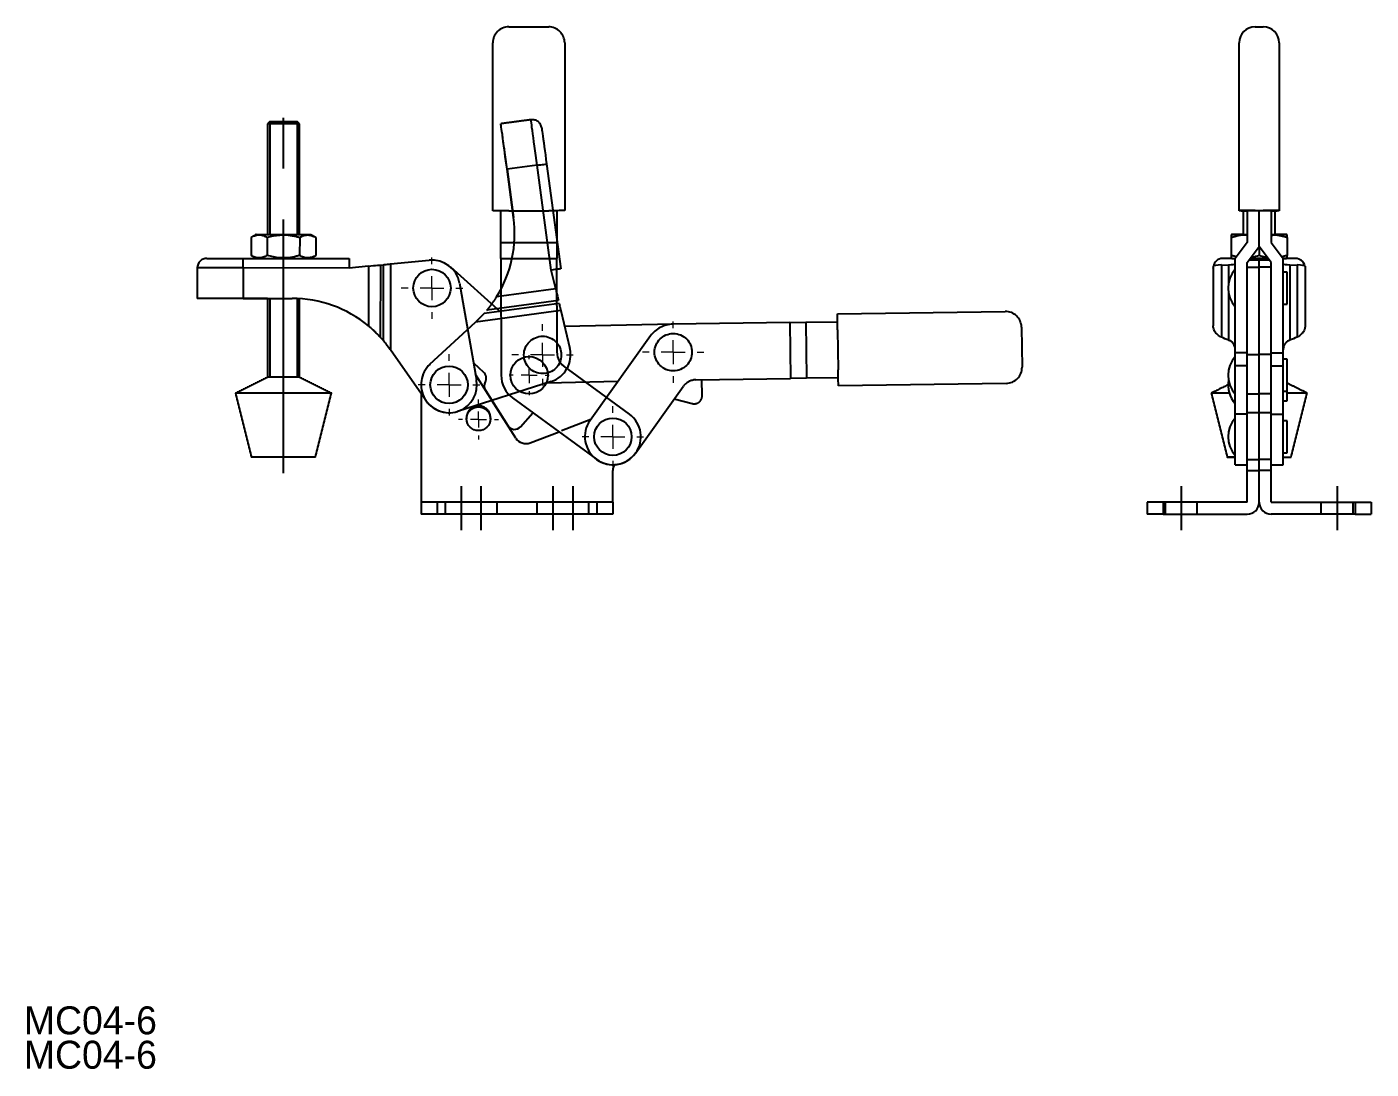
# Model space of a CAD drawing. Header units: millimetres. Extents: x 13 to 181, y 16 to 231.
# Drawn here: x 13 to 181.1, y 15.9 to 146.3 of the extents above; entities that cross this region are included whole.
import ezdxf

# ---------------------------------------------------------------- set-up
doc = ezdxf.new("R2010")
doc.units = ezdxf.units.MM
for name, pattern in [('CENTER', [50.8, 31.75, -6.35, 6.35, -6.35]), ('DASHED', [19.05, 12.7, -6.35]), ('PHANTOM', [63.5, 31.75, -6.35, 6.35, -6.35, 6.35, -6.35])]:
    doc.linetypes.add(name, pattern=pattern)
doc.layers.add('CENTER', color=1, linetype='CENTER')
doc.styles.get("Standard").update_dxf_attribs({"font": 'GOTHIC.TTF'})

# ---------------------------------------------------------------- blocks, each defined once
blk = doc.blocks.new('SW_CENTERMARKSYMBOL_1')
at = {"color": 0, "linetype": 'Continuous', "lineweight": 0}
for p, q in [((0, 3), (0, 3.84)), ((-3, 0), (-3.84, 0)), ((0, 0), (-1.5, 0)), ((0, 0), (0, 1.5)), ((0, 0), (0, -1.5)), ((0, 0), (1.5, 0)), ((3, 0), (3.84, 0)), ((0, -3), (0, -3.84))]:
    blk.add_line(p, q, dxfattribs=at)
blk = doc.blocks.new('SW_CENTERMARKSYMBOL_2')
at = {"color": 0, "linetype": 'Continuous', "lineweight": 0}
for p, q in [((0, 3), (0, 3.84)), ((-3, 0), (-3.84, 0)), ((0, 0), (-1.5, 0)), ((0, 0), (0, 1.5)), ((0, 0), (0, -1.5)), ((0, 0), (1.5, 0)), ((3, 0), (3.84, 0)), ((0, -3), (0, -3.84))]:
    blk.add_line(p, q, dxfattribs=at)
blk = doc.blocks.new('SW_CENTERMARKSYMBOL_3')
at = {"color": 0, "linetype": 'Continuous', "lineweight": 0}
for p, q in [((0, 2), (0, 2.5)), ((-2, 0), (-2.5, 0)), ((0, 0), (-1, 0)), ((0, 0), (0, 1)), ((0, 0), (0, -1)), ((0, 0), (1, 0)), ((2, 0), (2.5, 0)), ((0, -2), (0, -2.5))]:
    blk.add_line(p, q, dxfattribs=at)

msp = doc.modelspace()

# ---------------------------------------------------------------- linework, layer by layer
at = {"color": 7, "linetype": 'Continuous'}
for p, q in [((73.26, 146.34), (78.26, 146.34)), ((73.26, 146.34), (78.26, 146.34)), ((166.64, 146.34), (167.64, 146.34)), ((166.64, 146.34), (167.64, 146.34)), ((71.28, 123.34), (71.26, 144.34)), ((71.28, 123.34), (71.26, 144.34)), ((80.26, 144.35), (80.28, 123.35)), ((80.26, 144.35), (80.28, 123.35)), ((164.64, 123.34), (164.64, 144.34)), ((164.64, 123.34), (164.64, 144.34)), ((169.64, 144.34), (169.64, 123.34)), ((169.64, 144.34), (169.64, 123.34)), ((73.05, 128.52), (73.86, 122.47)), ((72.29, 119.36), (72.28, 123.34)), ((72.29, 119.36), (72.28, 123.34)), ((73.28, 123.34), (78.28, 123.34)), ((73.28, 123.34), (78.28, 123.34)), ((79.28, 123.34), (79.29, 119.37)), ((79.28, 123.34), (79.29, 119.37)), ((164.64, 123.34), (164.64, 123.34)), ((164.64, 123.34), (164.64, 123.34)), ((168.64, 123.34), (165.64, 123.34)), ((165.64, 123.34), (165.64, 119.37)), ((168.64, 123.34), (165.64, 123.34)), ((165.64, 123.34), (165.64, 119.37)), ((166.64, 123.35), (167.64, 123.35)), ((166.64, 123.35), (167.64, 123.35)), ((167.14, 118.84), (167.14, 123.34)), ((167.14, 118.84), (167.14, 123.34)), ((167.14, 118.84), (167.14, 123.34)), ((167.14, 118.84), (167.14, 123.34)), ((168.64, 123.34), (168.64, 119.37)), ((168.64, 123.34), (168.64, 119.37)), ((169.64, 123.34), (169.64, 123.34)), ((169.64, 123.34), (169.64, 123.34)), ((41.04, 120), (41.04, 117.74)), ((41.04, 120), (41.04, 117.74)), ((43.06, 120), (43.06, 117.74)), ((43.06, 120), (43.06, 117.74)), ((47.11, 119.99), (47.1, 117.74)), ((47.11, 119.99), (47.1, 117.74)), ((49.13, 119.99), (49.12, 117.73)), ((49.13, 119.99), (49.12, 117.73)), ((163.64, 119.99), (163.64, 117.74)), ((163.64, 119.99), (163.64, 117.74)), ((170.64, 119.99), (170.64, 117.74)), ((170.64, 119.99), (170.64, 117.74)), ((72.29, 119.36), (79.29, 119.37)), ((72.29, 119.36), (79.29, 119.37)), ((72.29, 117.36), (72.29, 119.36)), ((72.29, 117.36), (72.29, 119.36)), ((79.29, 119.37), (79.29, 117.37)), ((79.29, 119.37), (79.29, 117.37)), ((165.64, 119.37), (164.14, 117.37)), ((165.64, 119.37), (164.14, 117.37)), ((165.64, 116.84), (167.14, 118.84)), ((167.14, 118.84), (167.14, 117.73)), ((168.64, 116.84), (167.14, 118.84)), ((167.14, 118.84), (167.14, 118.84)), ((167.14, 118.84), (167.14, 118.84)), ((167.14, 118.84), (167.14, 117.73)), ((167.14, 118.84), (167.14, 118.84)), ((167.14, 118.84), (167.14, 118.84)), ((168.64, 119.37), (170.14, 117.37)), ((168.64, 119.37), (170.14, 117.37)), ((40.05, 117.37), (53.29, 117.36)), ((40.05, 117.37), (53.29, 117.36)), ((40.05, 116.17), (40.05, 112.37)), ((53.29, 116.16), (40.05, 116.17)), ((40.05, 116.17), (40.05, 112.37)), ((53.29, 116.16), (40.05, 116.17)), ((55.71, 116.4), (53.29, 116.16)), ((55.71, 116.4), (53.29, 116.16)), ((53.29, 116.16), (53.29, 116.16)), ((53.29, 116.16), (53.29, 116.16)), ((55.71, 116.4), (55.7, 108.92)), ((55.71, 116.4), (55.7, 108.92)), ((57.2, 116.54), (57.19, 107.51)), ((57.2, 116.54), (57.19, 107.51)), ((57.2, 116.54), (57.55, 116.58)), ((57.2, 116.54), (57.55, 116.58)), ((57.55, 116.58), (57.54, 107.11)), ((57.55, 116.58), (57.54, 107.11)), ((58.48, 116.67), (58.47, 105.91)), ((58.48, 116.67), (58.47, 105.91)), ((58.48, 116.67), (63.31, 117.15)), ((72.3, 110.6), (66, 116.27)), ((72.29, 117.36), (79.29, 117.37)), ((72.29, 117.36), (79.29, 117.37)), ((72.29, 117.36), (72.31, 102.74)), ((72.29, 117.36), (72.31, 102.74)), ((79.31, 105.53), (79.29, 117.37)), ((79.31, 105.53), (79.29, 117.37)), ((161.39, 116.4), (161.39, 108.92)), ((161.39, 116.4), (161.39, 108.92)), ((161.39, 116.16), (161.39, 116.17)), ((161.39, 116.16), (161.39, 116.17)), ((161.39, 116.16), (161.39, 116.16)), ((161.39, 116.16), (161.39, 116.16)), ((162.41, 116.54), (163.31, 116.58)), ((162.41, 116.54), (163.31, 116.58)), ((162.41, 116.54), (162.41, 107.51)), ((162.41, 116.54), (162.41, 107.51)), ((162.59, 117.37), (162.59, 117.37)), ((162.59, 117.37), (162.59, 117.37)), ((163.31, 116.58), (163.31, 114.34)), ((163.31, 116.58), (163.31, 114.34)), ((164.14, 105.53), (164.14, 117.37)), ((164.14, 105.53), (164.14, 117.37)), ((165.64, 105.53), (165.64, 116.84)), ((165.64, 105.53), (165.64, 116.84)), ((165.64, 116.27), (167.14, 116.27)), ((168.25, 117.36), (166.04, 117.36)), ((167.14, 116.27), (167.14, 117.16)), ((167.14, 116.27), (167.14, 117.16)), ((167.14, 116.27), (167.14, 117.16)), ((167.14, 116.27), (167.14, 117.16)), ((168.64, 116.27), (167.14, 116.27)), ((167.14, 105.35), (167.14, 116.27)), ((167.14, 105.35), (167.14, 116.27)), ((167.14, 105.35), (167.14, 116.27)), ((167.14, 105.35), (167.14, 116.27)), ((168.64, 105.53), (168.64, 116.84)), ((168.64, 105.53), (168.64, 116.84)), ((170.14, 105.53), (170.14, 117.37)), ((170.14, 105.53), (170.14, 117.37)), ((171.69, 117.36), (170.14, 117.36)), ((171.69, 117.36), (170.14, 117.36)), ((170.98, 116.58), (170.98, 107.11)), ((170.98, 116.58), (171.88, 116.54)), ((170.98, 116.58), (170.98, 107.11)), ((170.98, 116.58), (171.88, 116.54)), ((171.88, 116.54), (171.88, 107.51)), ((171.88, 116.54), (171.88, 107.51)), ((172.89, 116.4), (172.89, 108.92)), ((172.89, 116.4), (172.89, 108.92)), ((172.89, 116.17), (172.89, 116.16)), ((172.89, 116.17), (172.89, 116.16)), ((172.89, 116.16), (172.89, 116.16)), ((172.89, 116.16), (172.89, 116.16)), ((78.58, 115.9), (78.58, 115.9)), ((170.64, 113.66), (170.64, 115.66)), ((170.64, 113.66), (170.64, 115.66)), ((67.1, 114.27), (69.24, 102.16)), ((67.1, 114.27), (69.24, 102.16)), ((163.31, 112.99), (163.31, 107.11)), ((163.31, 112.99), (163.31, 107.11)), ((170.64, 111.66), (170.64, 113.66)), ((170.64, 111.66), (170.64, 113.66)), ((40.05, 112.37), (46.15, 112.37)), ((43.08, 112.37), (40.05, 112.37)), ((40.05, 112.37), (46.15, 112.37)), ((43.08, 112.37), (40.05, 112.37)), ((62.92, 99.55), (58.47, 105.91)), ((62.92, 99.55), (58.47, 105.91)), ((68.86, 104.28), (70.12, 103.15)), ((68.86, 104.28), (70.12, 103.15)), ((165.64, 105.53), (164.14, 105.53)), ((164.14, 103.92), (164.14, 105.53)), ((165.64, 105.53), (164.14, 105.53)), ((164.14, 103.92), (164.14, 105.53)), ((165.64, 103.92), (165.64, 105.53)), ((165.64, 103.92), (165.64, 105.53)), ((165.64, 105.35), (167.14, 105.35)), ((165.64, 105.35), (167.14, 105.35)), ((168.64, 105.35), (167.14, 105.35)), ((167.14, 100.4), (167.14, 105.35)), ((167.14, 100.4), (167.14, 105.35)), ((168.64, 105.35), (167.14, 105.35)), ((167.14, 100.4), (167.14, 105.35)), ((167.14, 100.4), (167.14, 105.35)), ((168.64, 105.53), (170.14, 105.53)), ((168.64, 103.92), (168.64, 105.53)), ((168.64, 105.53), (170.14, 105.53)), ((168.64, 103.92), (168.64, 105.53)), ((170.14, 103.92), (170.14, 105.53)), ((170.14, 103.92), (170.14, 105.53)), ((170.64, 102.74), (170.64, 104.74)), ((170.64, 102.74), (170.64, 104.74)), ((74.13, 94.89), (69.12, 102.84)), ((74.13, 94.89), (69.12, 102.84)), ((88.36, 97.88), (80.12, 103.92)), ((88.36, 97.88), (80.12, 103.92)), ((165.64, 103.92), (164.14, 103.92)), ((164.14, 97.88), (164.14, 103.92)), ((165.64, 103.92), (164.14, 103.92)), ((164.14, 97.88), (164.14, 103.92)), ((165.64, 97.88), (165.64, 103.92)), ((165.64, 97.88), (165.64, 103.92)), ((168.64, 103.92), (170.14, 103.92)), ((168.64, 97.88), (168.64, 103.92)), ((168.64, 103.92), (170.14, 103.92)), ((168.64, 97.88), (168.64, 103.92)), ((170.14, 97.88), (170.14, 103.92)), ((170.14, 97.88), (170.14, 103.92)), ((170.64, 100.74), (170.64, 102.74)), ((170.64, 100.74), (170.64, 102.74)), ((62.29, 100.45), (62.29, 86.85)), ((70.34, 100.87), (73.14, 96.44)), ((70.34, 100.87), (73.14, 96.44)), ((74.13, 94.89), (71.16, 99.6)), ((73.74, 99.92), (84.22, 92.23)), ((73.74, 99.92), (84.22, 92.23)), ((165.64, 100.4), (167.14, 100.4)), ((165.64, 100.4), (167.14, 100.4)), ((168.64, 100.4), (167.14, 100.4)), ((167.14, 98.05), (167.14, 100.4)), ((167.14, 98.05), (167.14, 100.4)), ((168.64, 100.4), (167.14, 100.4)), ((167.14, 98.05), (167.14, 100.4)), ((167.14, 98.05), (167.14, 100.4)), ((170.64, 99.55), (170.64, 100.74)), ((170.64, 99.55), (170.64, 100.74)), ((74.73, 96.3), (76.29, 98.05)), ((74.73, 96.3), (76.29, 98.05)), ((164.14, 91.55), (164.14, 97.88)), ((165.64, 97.88), (164.14, 97.88)), ((164.14, 91.55), (164.14, 97.88)), ((165.64, 97.88), (164.14, 97.88)), ((165.64, 91.56), (165.64, 97.88)), ((165.64, 91.56), (165.64, 97.88)), ((167.14, 92.22), (167.14, 98.05)), ((167.14, 92.22), (167.14, 98.05)), ((167.14, 92.22), (167.14, 98.05)), ((167.14, 92.22), (167.14, 98.05)), ((168.64, 97.88), (170.14, 97.88)), ((168.64, 91.56), (168.64, 97.88)), ((168.64, 97.88), (170.14, 97.88)), ((168.64, 91.56), (168.64, 97.88)), ((170.14, 91.55), (170.14, 97.88)), ((170.14, 91.55), (170.14, 97.88)), ((170.64, 95.05), (170.64, 97.05)), ((170.64, 95.05), (170.64, 97.05)), ((75.94, 94.29), (79.59, 95.68)), ((170.64, 93.05), (170.64, 95.05)), ((170.64, 93.05), (170.64, 95.05)), ((86.29, 86.85), (86.29, 90.81)), ((165.64, 92.22), (167.14, 92.22)), ((165.64, 92.22), (167.14, 92.22)), ((165.64, 90.81), (165.64, 91.55)), ((165.64, 90.81), (165.64, 91.55)), ((165.64, 90.81), (167.14, 90.81)), ((165.64, 86.85), (165.64, 90.81)), ((165.64, 90.81), (167.14, 90.81)), ((168.64, 92.22), (167.14, 92.22)), ((167.14, 90.81), (167.14, 92.22)), ((167.14, 90.81), (167.14, 92.22)), ((168.64, 92.22), (167.14, 92.22)), ((167.14, 90.81), (167.14, 92.22)), ((167.14, 90.81), (167.14, 92.22)), ((168.64, 90.81), (167.14, 90.81)), ((167.14, 86.85), (167.14, 90.81)), ((167.14, 86.85), (167.14, 90.81)), ((168.64, 90.81), (167.14, 90.81)), ((168.64, 90.81), (168.64, 91.55)), ((168.64, 90.81), (168.64, 91.55)), ((168.64, 86.85), (168.64, 90.81)), ((62.29, 86.85), (62.29, 85.35)), ((64.29, 86.85), (62.29, 86.85)), ((62.29, 86.85), (62.29, 85.35)), ((64.29, 86.85), (62.29, 86.85)), ((64.29, 86.85), (64.29, 85.35)), ((84.29, 86.85), (64.29, 86.85)), ((64.29, 86.85), (64.29, 85.35)), ((84.29, 86.85), (64.29, 86.85)), ((84.29, 86.85), (84.29, 85.35)), ((86.29, 86.85), (84.29, 86.85)), ((84.29, 86.85), (84.29, 85.35)), ((86.29, 86.85), (84.29, 86.85)), ((86.29, 86.85), (86.29, 85.35)), ((86.29, 86.85), (86.29, 85.35)), ((153.14, 86.85), (153.14, 85.35)), ((155.14, 86.85), (153.14, 86.85)), ((155.14, 86.85), (155.14, 85.35)), ((165.64, 86.85), (155.14, 86.85)), ((168.64, 86.85), (179.14, 86.85)), ((179.14, 86.85), (179.14, 85.35)), ((179.14, 86.85), (181.14, 86.85)), ((181.14, 86.85), (181.14, 85.35)), ((64.29, 85.35), (62.29, 85.35)), ((64.29, 85.35), (62.29, 85.35)), ((84.29, 85.35), (64.29, 85.35)), ((84.29, 85.35), (64.29, 85.35)), ((86.29, 85.35), (84.29, 85.35)), ((86.29, 85.35), (84.29, 85.35)), ((155.14, 85.35), (153.14, 85.35)), ((155.14, 85.35), (165.64, 85.35)), ((179.14, 85.35), (168.64, 85.35)), ((179.14, 85.35), (181.14, 85.35))]:
    msp.add_line(p, q, dxfattribs=at)
at = {"color": 3, "linetype": 'Continuous'}
for p, q in [((43.39, 134.5), (43.39, 120.37)), ((46.79, 134.49), (46.79, 120.37)), ((43.39, 112.37), (43.39, 102.51)), ((46.79, 112.35), (46.79, 102.51))]:
    msp.add_line(p, q, dxfattribs=at)
at = {"color": 3, "linetype": 'PHANTOM'}
for p, q in [((76.81, 129.03), (73.05, 128.52)), ((73.86, 122.47), (73.05, 128.52)), ((78.58, 115.9), (76.81, 129.03)), ((78, 129.19), (79.77, 116.06)), ((79.14, 113.54), (78.58, 115.9)), ((79.14, 113.54), (71.74, 112.54)), ((79.57, 111.74), (70.19, 110.47)), ((79.49, 112.08), (70.54, 110.87)), ((63.41, 104.13), (69.12, 109.39)), ((79.79, 110.83), (69.12, 109.39)), ((70.19, 110.47), (69.12, 109.39)), ((79.79, 110.83), (80.91, 106.1)), ((108.41, 109.34), (93.79, 109.13)), ((108.41, 109.34), (110.41, 109.37)), ((108.41, 109.34), (108.51, 102.34)), ((110.41, 109.37), (114.39, 109.43)), ((110.41, 109.37), (110.51, 102.37)), ((114.37, 110.43), (135.37, 110.73)), ((93.77, 109.13), (80.25, 108.85)), ((90.99, 107.67), (83.44, 97.09)), ((114.4, 108.43), (114.47, 103.43)), ((137.4, 108.75), (137.47, 103.75)), ((78.57, 101.96), (66.85, 98.22)), ((78.08, 101.81), (86.94, 101.99)), ((89.14, 93.02), (95.07, 101.33)), ((96.67, 102.17), (108.51, 102.34)), ((97.45, 100.2), (97.41, 102.18)), ((110.51, 102.37), (108.51, 102.34)), ((114.49, 102.43), (110.51, 102.37)), ((135.5, 101.73), (114.5, 101.43)), ((93.97, 99.79), (96.2, 99.21)), ((83.52, 97.21), (79.86, 95.8))]:
    msp.add_line(p, q, dxfattribs=at)
at = {"color": 3, "linetype": 'DASHED'}
for p, q in [((65.29, 86.85), (65.29, 85.35)), ((71.79, 86.85), (71.79, 85.35)), ((76.79, 86.85), (76.79, 85.35)), ((83.29, 85.35), (83.29, 86.85)), ((155.39, 86.85), (155.39, 85.35)), ((159.39, 85.35), (159.39, 86.85)), ((174.89, 85.35), (174.89, 86.85)), ((178.89, 85.35), (178.89, 86.85))]:
    msp.add_line(p, q, dxfattribs=at)
at = {"color": 3, "linetype": 'PHANTOM', "flags": 128}
for points in [[(76.81, 129.03), (76.73, 129.64), (76.65, 130.25), (76.57, 130.84), (76.49, 131.42), (76.41, 131.96), (76.35, 132.47), (76.28, 132.94), (76.22, 133.37), (76.17, 133.74), (76.13, 134.06), (76.1, 134.32), (76.07, 134.52), (76.05, 134.65), (76.04, 134.72), (76.04, 134.72)], [(73.05, 128.52), (72.96, 129.13), (72.88, 129.74), (72.8, 130.34), (72.72, 130.91), (72.65, 131.45), (72.58, 131.97), (72.52, 132.44), (72.46, 132.86), (72.41, 133.23), (72.37, 133.55), (72.33, 133.81), (72.3, 134.01), (72.29, 134.14), (72.28, 134.21), (72.28, 134.22)], [(77.39, 133.7), (77.39, 133.69), (77.4, 133.62), (77.42, 133.47), (77.45, 133.27), (77.49, 132.99), (77.53, 132.66), (77.58, 132.27), (77.64, 131.84), (77.71, 131.36), (77.78, 130.85), (77.85, 130.31), (77.92, 129.75), (78, 129.19)], [(73.05, 128.52), (72.97, 129.05), (72.9, 129.58), (72.83, 130.09), (72.77, 130.57), (72.71, 131.02), (72.65, 131.42), (72.6, 131.78), (72.56, 132.08), (72.53, 132.32), (72.51, 132.49), (72.49, 132.59), (72.49, 132.63)], [(76.81, 129.03), (77.04, 129.06), (77.27, 129.09), (77.47, 129.11), (77.65, 129.14), (77.8, 129.16), (77.91, 129.17), (77.98, 129.18), (78, 129.19)], [(79.77, 116.06), (79.75, 116.06), (79.68, 116.05), (79.57, 116.03), (79.42, 116.01), (79.24, 115.99), (79.04, 115.96), (78.82, 115.93), (78.58, 115.9)], [(79.14, 113.54), (79.21, 113.23), (79.29, 112.93), (79.35, 112.66), (79.41, 112.42), (79.45, 112.22), (79.49, 112.08)], [(79.57, 111.74), (79.58, 111.69), (79.6, 111.61), (79.63, 111.49), (79.66, 111.35), (79.7, 111.19), (79.74, 111.01), (79.79, 110.83)], [(114.4, 108.43), (114.39, 108.82), (114.39, 109.19), (114.38, 109.54), (114.38, 109.84), (114.38, 110.09), (114.37, 110.27), (114.37, 110.39), (114.37, 110.43)], [(114.5, 101.43), (114.5, 101.47), (114.5, 101.58), (114.5, 101.76), (114.49, 102.01), (114.49, 102.32), (114.48, 102.66), (114.48, 103.04), (114.47, 103.43)]]:
    msp.add_lwpolyline(points, dxfattribs=at)
at = {"color": 7, "linetype": 'Continuous', "flags": 128}
for points in [[(45.09, 134.2), (44.75, 134.2), (44.41, 134.2), (44.09, 134.2), (43.81, 134.2), (43.56, 134.2), (43.36, 134.2), (43.21, 134.2), (43.12, 134.2), (43.09, 134.2)], [(45.09, 134.2), (44.74, 134.2), (44.39, 134.2), (44.07, 134.2), (43.78, 134.2), (43.53, 134.2), (43.33, 134.2), (43.19, 134.2), (43.11, 134.2), (43.09, 134.2)], [(43.39, 134.5), (43.4, 134.5), (43.44, 134.5), (43.55, 134.5), (43.71, 134.5), (43.92, 134.5), (44.17, 134.5), (44.46, 134.5), (44.77, 134.5), (45.09, 134.5)], [(43.39, 134.5), (43.43, 134.5), (43.52, 134.5), (43.68, 134.5), (43.89, 134.5), (44.15, 134.5), (44.44, 134.5), (44.76, 134.5), (45.09, 134.5)], [(45.09, 134.5), (45.42, 134.5), (45.73, 134.5), (46.01, 134.5), (46.27, 134.49), (46.48, 134.49), (46.64, 134.49), (46.75, 134.49), (46.79, 134.49), (46.79, 134.49)], [(45.09, 134.5), (45.43, 134.5), (45.74, 134.5), (46.04, 134.5), (46.3, 134.49), (46.51, 134.49), (46.66, 134.49), (46.76, 134.49), (46.79, 134.49)], [(47.09, 134.19), (47.06, 134.19), (46.97, 134.19), (46.83, 134.19), (46.63, 134.19), (46.38, 134.19), (46.09, 134.2), (45.78, 134.2), (45.44, 134.2), (45.09, 134.2)], [(47.09, 134.19), (47.08, 134.19), (47, 134.19), (46.85, 134.19), (46.66, 134.19), (46.41, 134.19), (46.12, 134.2), (45.8, 134.2), (45.45, 134.2), (45.09, 134.2)], [(73.28, 123.34), (72.94, 123.34), (72.6, 123.34), (72.28, 123.34), (72, 123.34), (71.75, 123.34), (71.55, 123.34), (71.4, 123.34), (71.31, 123.34), (71.28, 123.34)], [(73.28, 123.34), (72.89, 123.34), (72.52, 123.34), (72.17, 123.34), (71.87, 123.34), (71.62, 123.34), (71.44, 123.34), (71.32, 123.34), (71.28, 123.34)], [(80.28, 123.35), (80.25, 123.35), (80.16, 123.35), (80.02, 123.35), (79.82, 123.35), (79.57, 123.35), (79.28, 123.34), (78.97, 123.34), (78.63, 123.34), (78.28, 123.34)], [(80.28, 123.35), (80.25, 123.35), (80.13, 123.35), (79.95, 123.35), (79.7, 123.35), (79.4, 123.34), (79.05, 123.34), (78.67, 123.34), (78.28, 123.34)], [(41.68, 120.37), (41.69, 120.37), (41.73, 120.37), (41.84, 120.37), (42, 120.37), (42.22, 120.37), (42.49, 120.37), (42.8, 120.37), (43.16, 120.37), (43.55, 120.37), (43.97, 120.37), (44.41, 120.37), (44.86, 120.37), (45.31, 120.37), (45.76, 120.37), (46.2, 120.37), (46.62, 120.37), (47.01, 120.37), (47.37, 120.37), (47.68, 120.36), (47.95, 120.36), (48.17, 120.36), (48.33, 120.36), (48.44, 120.36), (48.48, 120.36), (48.48, 120.36)], [(41.68, 120.37), (41.69, 120.37), (41.76, 120.37), (41.88, 120.37), (42.07, 120.37), (42.31, 120.37), (42.6, 120.37), (42.94, 120.37), (43.32, 120.37), (43.73, 120.37), (44.17, 120.37), (44.62, 120.37), (45.08, 120.37), (45.55, 120.37), (46, 120.37), (46.44, 120.37), (46.85, 120.37), (47.23, 120.37), (47.57, 120.36), (47.86, 120.36), (48.1, 120.36), (48.29, 120.36), (48.41, 120.36), (48.48, 120.36), (48.48, 120.36)], [(165.14, 120.37), (164.82, 120.37), (164.51, 120.37), (164.24, 120.37), (164.02, 120.37), (163.87, 120.37), (163.77, 120.37), (163.74, 120.37), (163.77, 120.37), (163.87, 120.37), (164.02, 120.37), (164.24, 120.37), (164.51, 120.37), (164.82, 120.36), (165.18, 120.36), (165.58, 120.36), (165.64, 120.36)], [(165.14, 120.37), (164.95, 120.37), (164.62, 120.37), (164.34, 120.37), (164.11, 120.37), (163.93, 120.37), (163.81, 120.37), (163.75, 120.37), (163.75, 120.37), (163.81, 120.37), (163.93, 120.37), (164.11, 120.37), (164.34, 120.37), (164.62, 120.37), (164.95, 120.36), (165.31, 120.36), (165.64, 120.36)], [(165.14, 120.37), (165.12, 120.37), (165.09, 120.37), (165.12, 120.37), (165.22, 120.37), (165.37, 120.37), (165.57, 120.37), (165.64, 120.37)], [(165.14, 120.37), (165.1, 120.37), (165.1, 120.37), (165.17, 120.37), (165.3, 120.37), (165.48, 120.37), (165.64, 120.37)], [(168.64, 120.36), (168.78, 120.36), (169.16, 120.36), (169.51, 120.36), (169.81, 120.37), (170.07, 120.37), (170.27, 120.37), (170.42, 120.37), (170.51, 120.37), (170.54, 120.37)], [(168.64, 120.36), (168.71, 120.36), (169.1, 120.36), (169.46, 120.36), (169.78, 120.37), (170.05, 120.37), (170.26, 120.37), (170.42, 120.37), (170.51, 120.37), (170.54, 120.37)], [(169.19, 120.37), (169.16, 120.37), (169.14, 120.37)], [(169.19, 120.37), (169.16, 120.37), (169.14, 120.37)], [(40.05, 116.17), (39.45, 116.17), (38.85, 116.17), (38.27, 116.17), (37.71, 116.17), (37.17, 116.17), (36.67, 116.17), (36.2, 116.17), (35.77, 116.17), (35.4, 116.17), (35.07, 116.17), (34.79, 116.17), (34.58, 116.17), (34.42, 116.17), (34.33, 116.17), (34.3, 116.17)], [(40.05, 116.17), (39.45, 116.17), (38.85, 116.17), (38.27, 116.17), (37.71, 116.17), (37.17, 116.17), (36.67, 116.17), (36.2, 116.17), (35.77, 116.17), (35.4, 116.17), (35.07, 116.17), (34.79, 116.17), (34.58, 116.17), (34.42, 116.17), (34.33, 116.17), (34.3, 116.17)], [(35.5, 117.37), (35.51, 117.37), (35.57, 117.37), (35.69, 117.37), (35.87, 117.37), (36.11, 117.37), (36.4, 117.37), (36.74, 117.37), (37.12, 117.37), (37.55, 117.37), (38.01, 117.37), (38.49, 117.37), (39, 117.37), (39.52, 117.37), (40.05, 117.37)], [(35.5, 117.37), (35.53, 117.37), (35.63, 117.37), (35.79, 117.37), (36.02, 117.37), (36.3, 117.37), (36.64, 117.37), (37.03, 117.37), (37.46, 117.37), (37.93, 117.37), (38.43, 117.37), (38.96, 117.37), (39.5, 117.37), (40.05, 117.37)], [(40.05, 116.17), (40.05, 116.4), (40.05, 116.63), (40.05, 116.84), (40.05, 117.02), (40.05, 117.17), (40.05, 117.28), (40.05, 117.35), (40.05, 117.37)], [(40.05, 116.17), (40.05, 116.4), (40.05, 116.63), (40.05, 116.84), (40.05, 117.02), (40.05, 117.17), (40.05, 117.28), (40.05, 117.35), (40.05, 117.37)], [(53.29, 117.36), (53.29, 117.34), (53.29, 117.27), (53.29, 117.16), (53.29, 117.01), (53.29, 116.83), (53.29, 116.62), (53.29, 116.4), (53.29, 116.16)], [(53.29, 117.36), (53.29, 117.34), (53.29, 117.27), (53.29, 117.16), (53.29, 117.01), (53.29, 116.83), (53.29, 116.62), (53.29, 116.4), (53.29, 116.16)], [(55.71, 116.4), (56.02, 116.43), (56.33, 116.46), (56.61, 116.49), (56.85, 116.51), (57.05, 116.53), (57.2, 116.54)], [(55.71, 116.4), (56.02, 116.43), (56.33, 116.46), (56.61, 116.49), (56.85, 116.51), (57.05, 116.53), (57.2, 116.54)], [(57.55, 116.58), (57.6, 116.58), (57.68, 116.59), (57.8, 116.6), (57.94, 116.62), (58.11, 116.63), (58.29, 116.65), (58.48, 116.67)], [(57.55, 116.58), (57.6, 116.58), (57.68, 116.59), (57.8, 116.6), (57.94, 116.62), (58.11, 116.63), (58.29, 116.65), (58.48, 116.67)], [(168.25, 117.36), (168.15, 117.36), (167.71, 117.36), (167.26, 117.36), (166.8, 117.36), (166.35, 117.36), (166.04, 117.36)], [(166.04, 117.36), (166.12, 117.36), (166.44, 117.36), (166.79, 117.36), (167.14, 117.36), (167.5, 117.36), (167.84, 117.36), (168.17, 117.36), (168.25, 117.36)], [(168.25, 117.36), (167.83, 117.36), (167.38, 117.36), (166.91, 117.36), (166.45, 117.36), (166.04, 117.36)], [(40.05, 112.37), (39.44, 112.37), (38.85, 112.37), (38.27, 112.37), (37.71, 112.37), (37.17, 112.37), (36.67, 112.37), (36.2, 112.37), (35.77, 112.37), (35.39, 112.37), (35.07, 112.37), (34.79, 112.37), (34.58, 112.37), (34.42, 112.37), (34.33, 112.37), (34.3, 112.37)], [(40.05, 112.37), (39.44, 112.37), (38.85, 112.37), (38.27, 112.37), (37.71, 112.37), (37.17, 112.37), (36.67, 112.37), (36.2, 112.37), (35.77, 112.37), (35.39, 112.37), (35.07, 112.37), (34.79, 112.37), (34.58, 112.37), (34.42, 112.37), (34.33, 112.37), (34.3, 112.37)], [(40.05, 112.37), (39.54, 112.37), (39.05, 112.37), (38.57, 112.37), (38.12, 112.37), (37.69, 112.37), (37.29, 112.37), (36.94, 112.37), (36.63, 112.37), (36.37, 112.37), (36.16, 112.37), (36.02, 112.37), (35.93, 112.37), (35.9, 112.37)], [(40.05, 112.37), (39.52, 112.37), (39.01, 112.37), (38.52, 112.37), (38.05, 112.37), (37.61, 112.37), (37.2, 112.37), (36.85, 112.37), (36.54, 112.37), (36.29, 112.37), (36.1, 112.37), (35.97, 112.37), (35.9, 112.37), (35.9, 112.37)], [(58.47, 105.91), (58.45, 105.93), (58.43, 105.96)], [(58.47, 105.91), (58.45, 105.93), (58.43, 105.96)], [(47.07, 102.49), (47.04, 102.49), (46.95, 102.49), (46.81, 102.49), (46.61, 102.49), (46.36, 102.49), (46.07, 102.5), (45.76, 102.5), (45.42, 102.5), (45.07, 102.5), (44.73, 102.5), (44.39, 102.5), (44.07, 102.5), (43.79, 102.5), (43.54, 102.5), (43.34, 102.5), (43.19, 102.5), (43.1, 102.5), (43.07, 102.5), (43.07, 102.5)], [(47.07, 102.49), (47.07, 102.49), (47.02, 102.49), (46.91, 102.49), (46.74, 102.49), (46.52, 102.49), (46.25, 102.49), (45.94, 102.5), (45.61, 102.5), (45.25, 102.5), (44.89, 102.5), (44.54, 102.5), (44.21, 102.5), (43.9, 102.5), (43.63, 102.5), (43.4, 102.5), (43.23, 102.5), (43.12, 102.5), (43.08, 102.5), (43.07, 102.5)], [(51.07, 100.49), (51.07, 100.49), (51.03, 100.49), (50.92, 100.49), (50.76, 100.49), (50.54, 100.49), (50.27, 100.49), (49.94, 100.49), (49.57, 100.49), (49.15, 100.49), (48.69, 100.49), (48.2, 100.49), (47.68, 100.49), (47.12, 100.49), (46.55, 100.49), (45.97, 100.5), (45.37, 100.5), (44.77, 100.5), (44.18, 100.5), (43.59, 100.5), (43.02, 100.5), (42.47, 100.5), (41.94, 100.5), (41.45, 100.5), (40.99, 100.5), (40.57, 100.5), (40.2, 100.5), (39.88, 100.5), (39.6, 100.5), (39.38, 100.5), (39.22, 100.5), (39.12, 100.5), (39.07, 100.5), (39.07, 100.5)], [(51.07, 100.49), (51.05, 100.49), (50.97, 100.49), (50.83, 100.49), (50.63, 100.49), (50.37, 100.49), (50.05, 100.49), (49.68, 100.49), (49.26, 100.49), (48.8, 100.49), (48.29, 100.49), (47.75, 100.49), (47.19, 100.49), (46.6, 100.49), (46, 100.5), (45.38, 100.5), (44.76, 100.5), (44.15, 100.5), (43.54, 100.5), (42.96, 100.5), (42.39, 100.5), (41.85, 100.5), (41.35, 100.5), (40.88, 100.5), (40.46, 100.5), (40.09, 100.5), (39.78, 100.5), (39.51, 100.5), (39.31, 100.5), (39.17, 100.5), (39.09, 100.5), (39.07, 100.5)], [(163.41, 100.49), (163.17, 100.49), (162.74, 100.49), (162.36, 100.49), (162.02, 100.49), (161.74, 100.49), (161.5, 100.49), (161.33, 100.49), (161.21, 100.5), (161.15, 100.5), (161.14, 100.5)], [(163.41, 100.49), (163.3, 100.49), (162.85, 100.49), (162.44, 100.49), (162.08, 100.49), (161.78, 100.49), (161.53, 100.49), (161.34, 100.49), (161.21, 100.5), (161.15, 100.5), (161.14, 100.5)], [(173.14, 100.5), (173.11, 100.5), (173.02, 100.49), (172.88, 100.49), (172.67, 100.49), (172.41, 100.49), (172.1, 100.49), (171.74, 100.49), (171.33, 100.49), (170.88, 100.49), (170.64, 100.49)], [(173.14, 100.5), (173.11, 100.5), (173.02, 100.49), (172.86, 100.49), (172.64, 100.49), (172.36, 100.49), (172.03, 100.49), (171.65, 100.49), (171.22, 100.49), (170.74, 100.49), (170.64, 100.49)], [(49.07, 92.49), (49.06, 92.49), (49.02, 92.49), (48.91, 92.49), (48.75, 92.49), (48.53, 92.49), (48.26, 92.49), (47.94, 92.49), (47.57, 92.49), (47.17, 92.49), (46.74, 92.49), (46.28, 92.49), (45.8, 92.5), (45.31, 92.5), (44.82, 92.5), (44.33, 92.5), (43.85, 92.5), (43.39, 92.5), (42.96, 92.5), (42.56, 92.5), (42.2, 92.5), (41.87, 92.5), (41.6, 92.5), (41.38, 92.5), (41.22, 92.5), (41.11, 92.5), (41.07, 92.5), (41.07, 92.5)], [(49.07, 92.49), (49.06, 92.49), (49, 92.49), (48.87, 92.49), (48.69, 92.49), (48.44, 92.49), (48.15, 92.49), (47.8, 92.49), (47.42, 92.49), (46.99, 92.49), (46.54, 92.49), (46.06, 92.5), (45.57, 92.5), (45.07, 92.5), (44.57, 92.5), (44.07, 92.5), (43.59, 92.5), (43.14, 92.5), (42.72, 92.5), (42.33, 92.5), (41.98, 92.5), (41.69, 92.5), (41.45, 92.5), (41.26, 92.5), (41.14, 92.5), (41.07, 92.5), (41.07, 92.5)], [(164.14, 92.49), (163.91, 92.49), (163.64, 92.49), (163.42, 92.49), (163.27, 92.5), (163.17, 92.5), (163.14, 92.5), (163.14, 92.5)]]:
    msp.add_lwpolyline(points, dxfattribs=at)
at = {"color": 7, "linetype": 'Continuous'}
for centre in [(63.66, 113.66), (63.66, 113.66), (75.81, 102.74), (65.79, 101.55), (86.29, 95.05)]:
    msp.add_circle(centre, 2.34, dxfattribs=at)
at = {"color": 3, "linetype": 'PHANTOM'}
for centre in [(77.5, 105.29), (93.84, 105.63)]:
    msp.add_circle(centre, 2.34, dxfattribs=at)
at = {"color": 7, "linetype": 'Continuous'}
for centre, radius, start, end in [((73.26, 144.34), 2, 90.0687, 180.0687), ((73.26, 144.34), 2, 90.0687, 180.0687), ((78.26, 144.34), 2, 0.0687, 90.0687), ((78.26, 144.34), 2, 0.0687, 90.0687), ((166.64, 144.34), 2, 90, 179.9999), ((166.64, 144.34), 2, 90, 179.9999), ((167.64, 144.34), 2, 0.0001, 90), ((167.64, 144.34), 2, 0.0001, 90), ((166.12, -276.61), 399.96, 89.9255, 90.212), ((166.14, -293.8), 417.15, 89.9314, 90.2061), ((165.48, 284.02), 160.68, 269.7028, 270.0594), ((165.53, 309.12), 185.78, 269.7269, 270.0353), ((168.12, -311.08), 434.43, 89.7994, 90.0632), ((168.14, -293.8), 417.15, 89.7939, 90.0686), ((168.81, 284.02), 160.68, 269.9406, 270.2972), ((168.76, 309.12), 185.78, 269.9647, 270.2731), ((168.7, 255.73), 135.36, 269.9767, 270.2095), ((168.69, 261.93), 141.56, 269.9818, 270.2044), ((169.28, -326.36), 446.73, 89.8383, 90.0178), ((169.27, -338.92), 459.29, 89.8407, 90.0154), ((35.5, 116.17), 1.2, 89.9634, 179.9634), ((35.5, 116.17), 1.2, 89.9634, 179.9634), ((63.66, 113.66), 3.5, 9.9848, 95.641), ((63.66, 113.66), 3.5, 9.9848, 95.641), ((162.59, 116.17), 1.2, 133.4319, 167.6824), ((162.59, 116.17), 1.2, 90.0004, 133.4309), ((163.58, -135.77), 253.14, 89.9658, 90.224), ((163.6, -145.67), 263.04, 89.9708, 90.2193), ((164.11, 183.86), 66.49, 269.6814, 270.0261), ((164.12, 186.44), 69.07, 269.6879, 270.0197), ((170.15, 194.59), 77.22, 269.9978, 270.2946), ((170.17, 186.43), 69.07, 269.9803, 270.3121), ((171.69, 116.16), 1.2, 12.7851, 89.9997), ((171.69, 116.16), 1.2, 12.7851, 89.9997), ((166.74, 113.66), 3.5, 137.9754, 222.0246), ((166.74, 113.66), 3.5, 137.9754, 222.0246), ((46.14, 97.37), 15, 50.4084, 89.9634), ((46.14, 97.37), 15, 40.5316, 42.5612), ((46.14, 97.37), 15, 40.5316, 42.5612), ((81.31, 105.53), 2, 180.0687, 233.7291), ((81.31, 105.53), 2, 180.0687, 233.7291), ((166.74, 102.74), 3.5, 137.9754, 222.0246), ((166.74, 102.74), 3.5, 137.9754, 222.0246), ((69.45, 102.4), 1, 330.0963, 48.0526), ((69.45, 102.4), 1, 330.0963, 48.0526), ((75.81, 102.74), 3.5, 180.0687, 233.7314), ((75.81, 102.74), 3.5, 180.0687, 233.7314), ((65.79, 101.55), 3.5, 214.9634, 9.9848), ((65.79, 101.55), 3.5, 214.9634, 9.9848), ((71.19, 101.41), 1, 150.0963, 212.2526), ((71.19, 101.41), 1, 150.0963, 212.2526), ((166.74, 101.55), 3.5, 170.2211, 222.0246), ((166.74, 101.55), 3.5, 170.2211, 222.0246), ((86.29, 95.05), 3.5, 233.7314, 53.7291), ((86.29, 95.05), 3.5, 233.7314, 53.7291), ((73.99, 96.97), 1, 212.2526, 318.0526), ((73.99, 96.97), 1, 212.2526, 318.0526), ((166.74, 95.05), 3.5, 137.9754, 222.0246), ((166.74, 95.05), 3.5, 137.9754, 222.0246), ((75.4, 95.69), 1.5, 212.2526, 290.9993), ((75.4, 95.69), 1.5, 212.2526, 290.9993), ((75.4, 95.69), 1.5, 212.2526, 290.9993), ((163.96, 277.28), 184.78, 269.748, 270.0581), ((170.26, 320.18), 227.69, 269.9711, 270.2228), ((170.25, 326.19), 233.7, 269.9744, 270.2195), ((87.79, 90.81), 1.5, 150.0723, 180), ((87.79, 90.81), 1.5, 150.0723, 180), ((87.79, 90.81), 1.5, 150.0723, 180), ((165.64, 86.85), 1.5, 270, 0), ((168.64, 86.85), 1.5, 180, 270)]:
    msp.add_arc(centre, radius, start, end, dxfattribs=at)
at = {"color": 3, "linetype": 'PHANTOM'}
for centre, radius, start, end in [((76.2, 133.53), 1.2, 7.6905, 97.6905), ((59, 120.46), 15, 328.1355, 7.6905), ((135.4, 108.73), 2, 0.8181, 90.8181), ((93.84, 105.63), 3.5, 90.8181, 144.4808), ((77.5, 105.29), 3.5, 287.7119, 13.3681), ((65.79, 101.55), 3.5, 132.6905, 287.7119), ((135.47, 103.73), 2, 270.8181, 0.8181), ((96.7, 100.17), 2, 90.8181, 144.4785), ((96.45, 100.17), 1, 255.3838, 1.1838), ((86.29, 95.05), 3.5, 144.4808, 324.4785)]:
    msp.add_arc(centre, radius, start, end, dxfattribs=at)
at = {"color": 7, "linetype": 'Continuous'}
for centre, major_axis, ratio, start_param, end_param in [((162.99, 116.4), (1.6, 0), 0.098779, 1.944523, 3.141593), ((162.99, 116.4), (1.6, 0), 0.098779, 1.944523, 3.141593), ((163.14, 116.68), (1, 0), 0.098779, 4.87667, 6.227594), ((163.14, 116.68), (1, 0), 0.098779, 4.87667, 6.227594), ((171.14, 116.68), (1, 0), 0.098779, 3.199194, 4.548224), ((171.14, 116.68), (1, 0), 0.098779, 3.199194, 4.548224), ((171.29, 116.4), (1.6, 0), 0.098779, 0, 1.19707), ((171.29, 116.4), (1.6, 0), 0.098779, 0, 1.19707), ((134.25, 97.37), (38.25, -0.01), 0.392157, 0.708166, 0.743589), ((163.14, 105.83), (0, 1.43), 0.699894, 4.767981, 4.806255), ((163.14, 105.83), (0, 1.43), 0.699894, 4.767981, 4.806255), ((171.14, 105.83), (0, 1.43), 0.699894, 1.476911, 1.513195), ((171.14, 105.83), (0, 1.43), 0.699894, 1.476911, 1.513195), ((200.03, 97.37), (38.25, 0.01), 0.392157, 2.398003, 2.433426)]:
    msp.add_ellipse(centre, major_axis=major_axis, ratio=ratio, start_param=start_param, end_param=end_param, dxfattribs=at)
msp.add_ellipse((69.48, 97.3), major_axis=(1.5, 0), ratio=0.989074, dxfattribs=at)
msp.add_ellipse((69.48, 97.3), major_axis=(1.5, 0), ratio=0.989074, dxfattribs=at)
at = {"color": 3, "linetype": 'PHANTOM'}
msp.add_open_spline([(76.04, 134.72), (72.28, 134.22)], degree=1, dxfattribs=at)
at = {"color": 7, "linetype": 'Continuous'}
for points in [[(43.09, 134.2), (43.08, 120.37)], [(43.09, 134.2), (43.08, 120.37)], [(43.39, 134.5), (43.09, 134.2)], [(43.39, 134.5), (43.09, 134.2)], [(47.09, 134.19), (46.79, 134.49)], [(47.09, 134.19), (46.79, 134.49)], [(47.08, 120.37), (47.09, 134.19)], [(47.08, 120.37), (47.09, 134.19)], [(165.14, 123.34), (165.14, 120.37)], [(165.14, 123.34), (165.14, 120.37)], [(169.14, 120.37), (169.14, 123.34)], [(169.14, 120.37), (169.14, 123.34)], [(41.68, 120.37), (41.04, 120)], [(41.68, 120.37), (41.04, 120)], [(49.13, 119.99), (48.48, 120.36)], [(49.13, 119.99), (48.48, 120.36)], [(163.74, 120.37), (163.64, 120.31)], [(163.74, 120.37), (163.64, 120.31)], [(170.64, 120.31), (170.54, 120.37)], [(170.64, 120.31), (170.54, 120.37)], [(41.04, 117.74), (41.68, 117.37)], [(41.04, 117.74), (41.68, 117.37)], [(48.48, 117.36), (49.12, 117.73)], [(48.48, 117.36), (49.12, 117.73)], [(164.29, 117.56), (163.64, 117.74)], [(164.29, 117.56), (163.64, 117.74)], [(170.64, 117.74), (170, 117.57)], [(170.64, 117.74), (170, 117.57)], [(34.3, 116.17), (34.3, 112.37)], [(34.3, 116.17), (34.3, 112.37)], [(163.64, 117.42), (163.74, 117.37)], [(163.64, 117.42), (163.74, 117.37)], [(167.14, 117.16), (165.89, 117.16)], [(167.14, 117.16), (165.89, 117.16)], [(168.4, 117.16), (167.14, 117.16)], [(168.4, 117.16), (167.14, 117.16)], [(170.54, 117.37), (170.64, 117.42)], [(170.54, 117.37), (170.64, 117.42)], [(170.64, 115.66), (170.14, 115.66)], [(170.64, 115.66), (170.14, 115.66)], [(43.08, 112.37), (43.07, 102.5)], [(43.08, 112.37), (43.07, 102.5)], [(47.07, 102.49), (47.08, 112.34)], [(47.07, 102.49), (47.08, 112.34)], [(170.14, 111.66), (170.64, 111.66)], [(170.14, 111.66), (170.64, 111.66)], [(170.64, 104.74), (170.14, 104.74)], [(170.64, 104.74), (170.14, 104.74)], [(43.07, 102.5), (39.07, 100.5)], [(43.07, 102.5), (39.07, 100.5)], [(51.07, 100.49), (47.07, 102.49)], [(51.07, 100.49), (47.07, 102.49)], [(163.24, 101.55), (161.14, 100.5)], [(163.24, 101.55), (161.14, 100.5)], [(173.14, 100.5), (170.64, 101.75)], [(173.14, 100.5), (170.64, 101.75)], [(39.07, 100.5), (41.07, 92.5)], [(39.07, 100.5), (41.07, 92.5)], [(49.07, 92.49), (51.07, 100.49)], [(49.07, 92.49), (51.07, 100.49)], [(161.14, 100.5), (163.14, 92.5)], [(161.14, 100.5), (163.14, 92.5)], [(170.14, 100.74), (170.64, 100.74)], [(170.14, 100.74), (170.64, 100.74)], [(170.14, 99.55), (170.64, 99.55)], [(170.14, 99.55), (170.64, 99.55)], [(171.14, 92.5), (173.14, 100.5)], [(171.14, 92.5), (173.14, 100.5)], [(167.14, 98.05), (165.64, 98.05)], [(167.14, 98.05), (165.64, 98.05)], [(168.64, 98.05), (167.14, 98.05)], [(168.64, 98.05), (167.14, 98.05)], [(67.98, 97.42), (67.98, 97.3)], [(67.98, 97.42), (67.98, 97.3)], [(67.98, 97.36), (67.98, 97.23)], [(70.98, 97.3), (70.98, 97.42)], [(70.98, 97.3), (70.98, 97.42)], [(70.98, 97.23), (70.98, 97.36)], [(170.64, 97.05), (170.14, 97.05)], [(170.64, 97.05), (170.14, 97.05)], [(170.14, 93.05), (170.64, 93.05)], [(170.14, 93.05), (170.64, 93.05)], [(164.14, 91.55), (165.64, 91.55)], [(164.14, 91.55), (165.64, 91.55)], [(168.64, 91.55), (170.14, 91.55)], [(168.64, 91.55), (170.14, 91.55)]]:
    msp.add_open_spline(points, degree=1, dxfattribs=at)
for points, knots in [([(41.04, 120), (41.22, 120.09), (41.57, 120.27), (42.1, 120.34), (42.6, 120.24), (42.91, 120.08), (43.06, 120)], [0, 0, 0, 0, 0.264592, 0.534922, 0.76533, 1, 1, 1, 1]), ([(41.04, 120), (41.22, 120.09), (41.57, 120.27), (42.1, 120.34), (42.6, 120.24), (42.91, 120.08), (43.06, 120)], [0, 0, 0, 0, 0.264592, 0.534922, 0.76533, 1, 1, 1, 1]), ([(43.06, 120), (43.32, 120.07), (43.83, 120.2), (44.7, 120.32), (45.67, 120.31), (46.5, 120.16), (46.97, 120.03), (47.11, 119.99)], [0, 0, 0, 0, 0.193229, 0.388355, 0.640657, 0.899777, 1, 1, 1, 1]), ([(43.06, 120), (43.32, 120.07), (43.83, 120.2), (44.7, 120.32), (45.67, 120.31), (46.5, 120.16), (46.97, 120.03), (47.11, 119.99)], [0, 0, 0, 0, 0.193229, 0.388355, 0.640657, 0.899777, 1, 1, 1, 1]), ([(47.11, 119.99), (47.28, 120.09), (47.64, 120.27), (48.16, 120.33), (48.66, 120.24), (48.97, 120.07), (49.13, 119.99)], [0, 0, 0, 0, 0.264592, 0.534922, 0.76533, 1, 1, 1, 1]), ([(47.11, 119.99), (47.28, 120.09), (47.64, 120.27), (48.16, 120.33), (48.66, 120.24), (48.97, 120.07), (49.13, 119.99)], [0, 0, 0, 0, 0.264592, 0.534922, 0.76533, 1, 1, 1, 1]), ([(163.64, 119.99), (163.95, 120.08), (164.56, 120.26), (165.24, 120.34), (165.6, 120.3), (165.64, 120.29)], [0, 0, 0, 0, 0.463804, 0.937665, 1, 1, 1, 1]), ([(163.64, 119.99), (163.95, 120.08), (164.56, 120.26), (165.24, 120.34), (165.6, 120.3), (165.64, 120.29)], [0, 0, 0, 0, 0.463804, 0.937665, 1, 1, 1, 1]), ([(163.64, 120.29), (163.64, 120.29), (163.64, 120.3), (163.64, 120.16), (163.64, 120.03), (163.64, 119.99)], [0, 0, 0, 0, 0.282636, 0.799922, 1, 1, 1, 1]), ([(163.64, 120.29), (163.64, 120.29), (163.64, 120.3), (163.64, 120.16), (163.64, 120.03), (163.64, 119.99)], [0, 0, 0, 0, 0.282638, 0.799922, 1, 1, 1, 1]), ([(168.64, 120.28), (168.77, 120.29), (169.16, 120.33), (169.84, 120.23), (170.37, 120.07), (170.64, 119.99)], [0, 0, 0, 0, 0.185138, 0.588835, 1, 1, 1, 1]), ([(168.64, 120.28), (168.77, 120.29), (169.16, 120.33), (169.84, 120.23), (170.37, 120.07), (170.64, 119.99)], [0, 0, 0, 0, 0.185138, 0.588835, 1, 1, 1, 1]), ([(170.64, 119.99), (170.64, 120.03), (170.64, 120.16), (170.64, 120.3), (170.64, 120.29), (170.64, 120.29)], [0, 0, 0, 0, 0.200075, 0.704501, 1, 1, 1, 1]), ([(170.64, 119.99), (170.64, 120.03), (170.64, 120.16), (170.64, 120.3), (170.64, 120.29), (170.64, 120.29)], [0, 0, 0, 0, 0.200075, 0.7045, 1, 1, 1, 1]), ([(43.06, 117.74), (42.89, 117.65), (42.53, 117.47), (42.01, 117.4), (41.5, 117.5), (41.2, 117.66), (41.04, 117.74)], [0, 0, 0, 0, 0.264593, 0.534922, 0.76533, 1, 1, 1, 1]), ([(43.06, 117.74), (42.89, 117.65), (42.53, 117.47), (42.01, 117.4), (41.5, 117.5), (41.2, 117.66), (41.04, 117.74)], [0, 0, 0, 0, 0.264593, 0.534922, 0.76533, 1, 1, 1, 1]), ([(47.1, 117.74), (46.97, 117.7), (46.51, 117.57), (45.68, 117.42), (44.71, 117.41), (43.83, 117.53), (43.32, 117.67), (43.06, 117.74)], [0, 0, 0, 0, 0.099436, 0.352206, 0.611026, 0.804378, 1, 1, 1, 1]), ([(47.1, 117.74), (46.97, 117.7), (46.51, 117.57), (45.68, 117.42), (44.71, 117.41), (43.83, 117.53), (43.32, 117.67), (43.06, 117.74)], [0, 0, 0, 0, 0.099436, 0.352206, 0.611026, 0.804378, 1, 1, 1, 1]), ([(49.12, 117.73), (48.95, 117.64), (48.59, 117.46), (48.07, 117.4), (47.57, 117.49), (47.26, 117.65), (47.1, 117.74)], [0, 0, 0, 0, 0.264593, 0.534922, 0.76533, 1, 1, 1, 1]), ([(49.12, 117.73), (48.95, 117.64), (48.59, 117.46), (48.07, 117.4), (47.57, 117.49), (47.26, 117.65), (47.1, 117.74)], [0, 0, 0, 0, 0.264593, 0.534922, 0.76533, 1, 1, 1, 1]), ([(163.64, 117.74), (163.64, 117.7), (163.64, 117.57), (163.64, 117.44), (163.64, 117.44), (163.64, 117.45)], [0, 0, 0, 0, 0.199253, 0.705762, 1, 1, 1, 1]), ([(163.64, 117.74), (163.64, 117.7), (163.64, 117.57), (163.64, 117.44), (163.64, 117.44), (163.64, 117.45)], [0, 0, 0, 0, 0.199252, 0.705758, 1, 1, 1, 1]), ([(167.14, 117.73), (166.84, 117.63), (166.51, 117.52), (166.16, 117.49), (166.13, 117.49)], [0, 0, 0, 0, 0.909453, 1, 1, 1, 1]), ([(167.14, 117.73), (166.84, 117.63), (166.51, 117.52), (166.16, 117.49), (166.13, 117.49)], [0, 0, 0, 0, 0.909453, 1, 1, 1, 1]), ([(168.15, 117.49), (168.08, 117.5), (167.74, 117.53), (167.41, 117.65), (167.14, 117.73)], [0, 0, 0, 0, 0.190418, 1, 1, 1, 1]), ([(168.15, 117.49), (168.08, 117.5), (167.74, 117.53), (167.41, 117.65), (167.14, 117.73)], [0, 0, 0, 0, 0.190418, 1, 1, 1, 1]), ([(170.64, 117.45), (170.64, 117.44), (170.64, 117.43), (170.64, 117.57), (170.64, 117.7), (170.64, 117.74)], [0, 0, 0, 0, 0.281328, 0.800744, 1, 1, 1, 1]), ([(170.64, 117.45), (170.64, 117.44), (170.64, 117.43), (170.64, 117.57), (170.64, 117.7), (170.64, 117.74)], [0, 0, 0, 0, 0.28133, 0.800745, 1, 1, 1, 1]), ([(57.19, 107.51), (57.15, 107.55), (57.08, 107.63), (56.91, 107.81), (56.7, 108.02), (56.44, 108.27), (56.16, 108.53), (55.91, 108.75), (55.75, 108.88), (55.7, 108.92)], [0, 0, 0, 0, 0.125855, 0.251974, 0.415488, 0.579205, 0.746755, 0.914312, 1, 1, 1, 1]), ([(162.41, 107.51), (162.33, 107.55), (162.16, 107.63), (161.93, 107.81), (161.73, 108.02), (161.56, 108.27), (161.45, 108.53), (161.4, 108.75), (161.39, 108.88), (161.39, 108.92)], [0, 0, 0, 0, 0.125855, 0.251974, 0.415488, 0.579205, 0.746755, 0.914312, 1, 1, 1, 1]), ([(172.89, 108.92), (172.88, 108.78), (172.85, 108.54), (172.68, 108.19), (172.44, 107.88), (172.16, 107.65), (171.94, 107.54), (171.88, 107.51)], [0, 0, 0, 0, 0.279718, 0.47213, 0.66433, 0.906919, 1, 1, 1, 1]), ([(58.43, 105.96), (58.35, 106.08), (58.18, 106.32), (57.94, 106.63), (57.73, 106.9), (57.59, 107.06), (57.55, 107.1), (57.54, 107.11)], [0, 0, 0, 0, 0.245544, 0.490282, 0.697358, 0.906422, 1, 1, 1, 1]), ([(58.43, 105.96), (58.35, 106.08), (58.18, 106.32), (57.94, 106.63), (57.73, 106.9), (57.59, 107.06), (57.55, 107.1), (57.54, 107.11)], [0, 0, 0, 0, 0.245544, 0.490282, 0.697358, 0.906422, 1, 1, 1, 1]), ([(164.14, 105.96), (164.13, 106.08), (164.1, 106.31), (163.97, 106.63), (163.77, 106.9), (163.53, 107.06), (163.36, 107.1), (163.31, 107.11)], [0, 0, 0, 0, 0.241085, 0.490265, 0.697347, 0.906419, 1, 1, 1, 1]), ([(170.98, 107.11), (170.92, 107.1), (170.76, 107.06), (170.52, 106.89), (170.33, 106.65), (170.21, 106.36), (170.16, 106.14), (170.15, 106), (170.15, 105.96)], [0, 0, 0, 0, 0.107847, 0.278878, 0.526659, 0.719856, 0.918242, 1, 1, 1, 1]), ([(70.98, 97.42), (70.97, 97.5), (70.97, 97.66), (70.9, 97.91), (70.8, 98.14), (70.66, 98.35), (70.49, 98.53), (70.3, 98.68), (70.07, 98.8), (69.84, 98.88), (69.59, 98.92), (69.34, 98.92), (69.09, 98.87), (68.86, 98.79), (68.64, 98.67), (68.44, 98.51), (68.28, 98.32), (68.14, 98.11), (68.05, 97.88), (67.99, 97.65), (67.98, 97.49), (67.98, 97.42)], [0, 0, 0, 0, 0.052924, 0.105848, 0.158773, 0.211697, 0.264621, 0.317545, 0.370469, 0.423393, 0.476318, 0.529242, 0.582166, 0.63509, 0.688015, 0.740939, 0.793863, 0.846787, 0.899711, 0.952635, 1, 1, 1, 1]), ([(70.98, 97.42), (70.97, 97.5), (70.97, 97.66), (70.9, 97.91), (70.8, 98.14), (70.66, 98.35), (70.49, 98.53), (70.3, 98.68), (70.07, 98.8), (69.84, 98.88), (69.59, 98.92), (69.34, 98.92), (69.09, 98.87), (68.86, 98.79), (68.64, 98.67), (68.44, 98.51), (68.28, 98.32), (68.14, 98.11), (68.05, 97.88), (67.99, 97.65), (67.98, 97.49), (67.98, 97.42)], [0, 0, 0, 0, 0.052924, 0.105848, 0.158773, 0.211697, 0.264621, 0.317545, 0.370469, 0.423393, 0.476318, 0.529242, 0.582166, 0.63509, 0.688015, 0.740939, 0.793863, 0.846787, 0.899711, 0.952635, 1, 1, 1, 1])]:
    msp.add_open_spline(points, degree=3, knots=knots, dxfattribs=at)
at = {"color": 3, "linetype": 'PHANTOM'}
msp.add_open_spline([(70.54, 110.87), (70.61, 110.97), (70.74, 111.12), (70.98, 111.43), (71.26, 111.82), (71.52, 112.2), (71.7, 112.48), (71.74, 112.54)], degree=3, knots=[0, 0, 0, 0, 0.251444, 0.415266, 0.579291, 0.914151, 1, 1, 1, 1], dxfattribs=at)
at = {"layer": 'CENTER', "color": 1, "linetype": 'CENTER'}
for p, q in [((45.07, 90.5), (45.09, 136.5)), ((67.29, 88.85), (67.29, 83.35)), ((69.79, 88.85), (69.79, 83.35)), ((78.79, 88.85), (78.79, 83.35)), ((81.29, 88.85), (81.29, 83.35)), ((157.39, 88.85), (157.39, 83.35)), ((176.89, 88.85), (176.89, 83.35))]:
    msp.add_line(p, q, dxfattribs=at)

# ---------------------------------------------------------------- block references
for name, p in [('SW_CENTERMARKSYMBOL_1', (63.66, 113.66)), ('SW_CENTERMARKSYMBOL_2', (93.84, 105.63)), ('SW_CENTERMARKSYMBOL_2', (77.5, 105.29)), ('SW_CENTERMARKSYMBOL_1', (65.79, 101.55)), ('SW_CENTERMARKSYMBOL_3', (75.81, 102.74)), ('SW_CENTERMARKSYMBOL_3', (69.49, 97.22)), ('SW_CENTERMARKSYMBOL_2', (86.29, 95.05))]:
    msp.add_blockref(name, p, dxfattribs=at)

# ---------------------------------------------------------------- texts
at = {"color": 7, "linetype": 'Continuous', "char_height": 3.5, "width": 164.492, "attachment_point": 1}
for insert in [(12.6, 23.76), (12.6, 19.46)]:
    msp.add_mtext('MC04-6', dxfattribs=dict(at, insert=insert))

doc.saveas('drawing.dxf')
